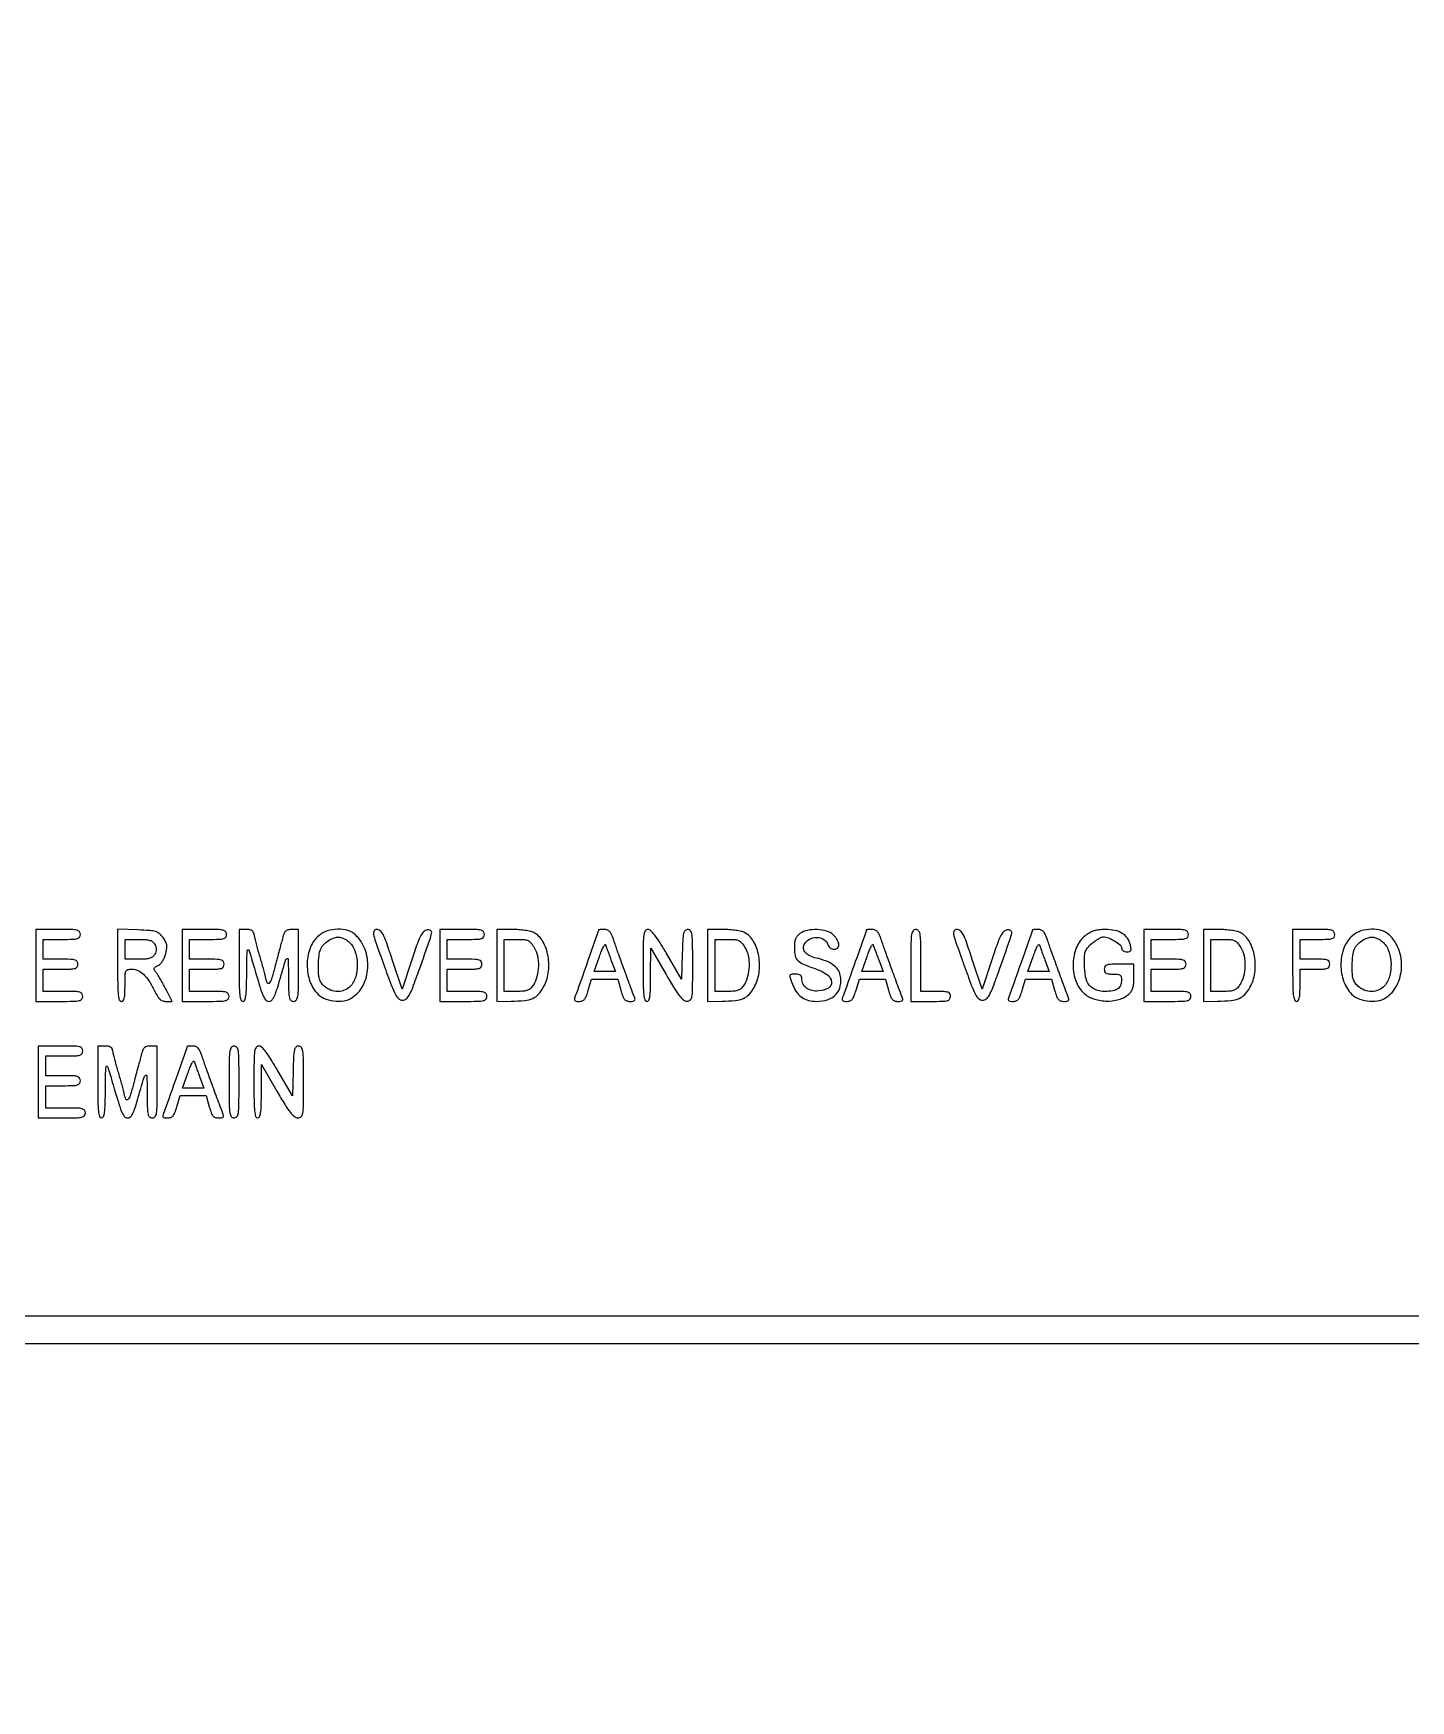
# Model space of a CAD drawing. Extents: x 0 to 1066, y 0 to 761.
# Drawn here: x 823 to 870, y 0 to 56.9 of the extents above; entities that cross this region are included whole.
import ezdxf

# ---------------------------------------------------------------- set-up
doc = ezdxf.new("R2010")
doc.units = 0
doc.header["$MEASUREMENT"] = 0

msp = doc.modelspace()

# ---------------------------------------------------------------- linework, layer by layer
for points in [[(183.390323, 95.266879, 0.000001), (192.989143, 95.254457, 0.000118)], [(479.458836, 95.240684, -0.000004), (502.524384, 95.211821, -0.198594)], [(710.559243, 95.267872, -0.000023), (733.258836, 95.240684, -0.000004), (756.324384, 95.211821, -0.198594)], [(416.092229, 95.24091, -0.000004), (439.072908, 95.212432, -0.198597)], [(542.992229, 95.24091, -0.000004), (565.972908, 95.212432, -0.198597)], [(606.442229, 95.24091, -0.000004), (629.422908, 95.212432, -0.198597)], [(669.892229, 95.24091, -0.000004), (692.872908, 95.212432, -0.198597)]]:
    msp.add_lwpolyline(points, format="xyb")
for points in [[(409.06215, 749.15415), (40.8618, 749.132981), (40.8618, 380.65769), (40.8618, 12.1824), (501.2973, 12.1824), (961.7328, 12.1824), (961.7328, 380.646631), (961.7328, 749.110861), (961.41555, 749.1633, 0.040886), (961.153339, 749.184871, 0.000002), (934.190609, 749.194398, 0.000089), (904.448031, 749.199508, 0.000054), (869.1804, 749.195529, -0.000029), (813.61687, 749.186499, -0.000004), (696.10453, 749.175037, -0.000004), (556.774728, 749.163736, -0.000004)], [(823.0734, 25.0839), (823.0734, 23.8572), (823.8771, 23.8572, 0.004147), (824.367809, 23.86127, 0.047763), (824.559188, 23.882803, 0.16431), (824.646594, 23.934393, 0.179874), (824.6808, 24.0264, 0.157888), (824.65126, 24.117616, 0.176663), (824.57505, 24.169162, 0.055952), (824.410178, 24.191253, 0.005351), (824.004, 24.1956), (823.3272, 24.1956), (823.3272, 24.5763), (823.3272, 24.957), (823.9194, 24.957, 0.006583), (824.269292, 24.961607, 0.063075), (824.416425, 24.984193, 0.183695), (824.48527, 25.035626, 0.142406), (824.5116, 25.1262, 0.142406), (824.48527, 25.216774, 0.183695), (824.416425, 25.268207, 0.063075), (824.269292, 25.290793, 0.006583), (823.9194, 25.2954), (823.3272, 25.2954), (823.3272, 25.6338), (823.3272, 25.9722), (823.9617, 25.9722, 0.005909), (824.339726, 25.976667, 0.059311), (824.495738, 25.99899, 0.180365), (824.568256, 26.050488, 0.150217), (824.5962, 26.1414, 0.17273), (824.563527, 26.233157, 0.168559), (824.479875, 26.28475, 0.050222), (824.297322, 26.306449, 0.004487), (823.8348, 26.3106), (823.0734, 26.3106)], [(825.8652, 25.087321, 0.003202), (825.869526, 24.411813, 0.022501), (825.888532, 24.08337, 0.049121), (825.92443, 23.907147, 0.329081), (825.9921, 23.8572, 0.232029), (826.053837, 23.88748, 0.108427), (826.092969, 23.97, 0.047315), (826.113701, 24.125857, 0.00942), (826.119, 24.4071, -0.00595), (826.123307, 24.769065, -0.096871), (826.149344, 24.887198, -0.238613), (826.21401, 24.940815, -0.056005), (826.358053, 24.957, -0.111153), (826.559505, 24.911656, -0.081177), (826.74882, 24.780801, -0.058854), (826.93451, 24.554171, -0.025924), (827.126372, 24.21675, 0.021841), (827.226116, 24.037953, 0.069009), (827.31327, 23.932427, 0.100305), (827.405778, 23.876632, 0.085906), (827.518045, 23.8572), (827.72925, 23.8572), (827.523073, 24.25905, 0.006834), (827.435006, 24.425072, 0.006481), (827.340898, 24.591612, 0.006451), (827.253851, 24.73676, 0.022591), (827.192427, 24.826875, -0.02569), (827.125848, 24.925864, -0.192002), (827.116929, 24.980664, -0.198014), (827.148263, 25.02559, -0.027525), (827.249128, 25.082775, 0.089041), (827.327081, 25.140614, 0.046566), (827.401598, 25.236276, 0.042448), (827.464834, 25.356602, 0.038847), (827.509064, 25.489463, 0.026721), (827.543034, 25.665822, 0.076578), (827.541042, 25.790241, 0.082928), (827.502016, 25.902584, 0.035157), (827.415672, 26.037262, 0.057331), (827.293102, 26.16754, 0.10358), (827.164717, 26.236832, 0.055706), (826.969585, 26.271774, 0.007564), (826.554358, 26.292871), (825.8652, 26.317443)], [(828.0648, 25.0839), (828.0648, 23.8572), (828.8685, 23.8572, 0.004147), (829.359209, 23.86127, 0.047763), (829.550588, 23.882803, 0.16431), (829.637994, 23.934393, 0.179874), (829.6722, 24.0264, 0.157888), (829.64266, 24.117616, 0.176663), (829.56645, 24.169162, 0.055952), (829.401578, 24.191253, 0.005351), (828.9954, 24.1956), (828.3186, 24.1956), (828.3186, 24.5763), (828.3186, 24.957), (828.9108, 24.957, 0.006583), (829.260692, 24.961607, 0.063075), (829.407825, 24.984193, 0.183695), (829.47667, 25.035626, 0.142406), (829.503, 25.1262, 0.142406), (829.47667, 25.216774, 0.183695), (829.407825, 25.268207, 0.063075), (829.260692, 25.290793, 0.006583), (828.9108, 25.2954), (828.3186, 25.2954), (828.3186, 25.6338), (828.3186, 25.9722), (828.9531, 25.9722, 0.005909), (829.331126, 25.976667, 0.059311), (829.487138, 25.99899, 0.180365), (829.559656, 26.050488, 0.150217), (829.5876, 26.1414, 0.17273), (829.554927, 26.233157, 0.168559), (829.471275, 26.28475, 0.050222), (829.288722, 26.306449, 0.004487), (828.8262, 26.3106), (828.0648, 26.3106)], [(830.0106, 25.0839, 0.003213), (830.014928, 24.410379, 0.022561), (830.033938, 24.0828, 0.049302), (830.069853, 23.907077, 0.328801), (830.1375, 23.8572, 0.305395), (830.203734, 23.901816, 0.062503), (830.242002, 24.045464, 0.027449), (830.26381, 24.31536, 0.004264), (830.273037, 24.85125, -0.002416), (830.280385, 25.394722, -0.029471), (830.296446, 25.602143, -0.603012), (830.328212, 25.613714, -0.138127), (830.368691, 25.5492, 0.001112), (830.702207, 24.423584, 0.020238), (830.823804, 24.069451, 0.077221), (830.916019, 23.910377, 0.226588), (831.027337, 23.8572, 0.178321), (831.115545, 23.889692, 0.090477), (831.191367, 23.982602, 0.045479), (831.268022, 24.15748, 0.010027), (831.365609, 24.47055, -0.001209), (831.591905, 25.244315, -0.180504), (831.646726, 25.317317, -0.586533), (831.687768, 25.295353, -0.002598), (831.695921, 24.68205, 0.004063), (831.704082, 24.17901, 0.046466), (831.727247, 23.982291, 0.159576), (831.779538, 23.892336, 0.183972), (831.8718, 23.8572, 0.240299), (831.966122, 23.905309, 0.123223), (832.016933, 24.031687, 0.031956), (832.037411, 24.311038, 0.002322), (832.041, 25.0839), (832.041, 26.3106), (831.806435, 26.3106, 0.057703), (831.676347, 26.295537, 0.150789), (831.596017, 26.248484, 0.102355), (831.538077, 26.151296, 0.018959), (831.47708, 25.95105, 0.000085), (831.430337, 25.773626, 0.000034), (831.36605, 25.529372, 0.000033), (831.296616, 25.26542, 0.000041), (831.232214, 25.02045, -0.009374), (831.118779, 24.619552, -0.115475), (831.039791, 24.483001, -0.538762), (830.972854, 24.494623, -0.053672), (830.914197, 24.68205, 0.012912), (830.887067, 24.802309, 0.003926), (830.839847, 24.983041, 0.003928), (830.783736, 25.184794, 0.004276), (830.725978, 25.38, -0.00492), (830.668494, 25.575206, -0.004529), (830.613202, 25.776959, -0.004526), (830.567171, 25.957701, -0.014927), (830.541481, 26.07795, 0.043617), (830.508578, 26.197863, 0.134321), (830.459998, 26.265621, 0.130778), (830.382829, 26.300234, 0.040414), (830.254798, 26.3106), (830.0106, 26.3106)], [(832.732603, 26.098573, 0.123885), (832.449412, 25.705877, 0.085485), (832.335837, 25.166957, 0.082885), (832.408308, 24.604936, 0.104562), (832.660039, 24.146326, 0.111799), (832.898009, 23.969975, 0.06908), (833.234408, 23.874281, 0.069045), (833.584365, 23.873815, 0.111332), (833.862282, 23.977881, 0.131426), (834.243039, 24.40386, 0.103697), (834.403454, 25.003511, 0.101152), (834.31079, 25.629853, 0.118621), (833.980171, 26.129419, 0.118666), (833.720435, 26.276001, 0.075716), (833.374756, 26.319938, 0.073305), (833.019741, 26.258607, 0.095814)], [(834.95006, 25.10505, 0.003393), (835.213269, 24.390187, 0.031784), (835.347864, 24.091305, 0.088186), (835.458921, 23.948971, 0.185146), (835.587942, 23.8995, 0.171713), (835.714048, 23.944124, 0.097838), (835.818869, 24.069708, 0.035907), (835.939775, 24.334253, 0.004013), (836.166304, 24.957, 0.000902), (836.520612, 25.961658, 0.03521), (836.58298, 26.189796, 0.313686), (836.54654, 26.273301, 0.175088), (836.432983, 26.296882, 0.158568), (836.312143, 26.237547, 0.080982), (836.210365, 26.100342, 0.034439), (836.095542, 25.834535, 0.004852), (835.902455, 25.269366), (835.571966, 24.270432), (835.236971, 25.290516, 0.004319), (835.037281, 25.881321, 0.035828), (834.925519, 26.141155, 0.094668), (834.826992, 26.266389, 0.180786), (834.708713, 26.3106, 0.252582), (834.619296, 26.262352, 0.197186), (834.597918, 26.152257, 0.035219), (834.668213, 25.896269, 0.0019)], [(836.8632, 25.0839), (836.8632, 23.8572), (837.6669, 23.8572, 0.004147), (838.157609, 23.86127, 0.047763), (838.348988, 23.882803, 0.16431), (838.436394, 23.934393, 0.179874), (838.4706, 24.0264, 0.157888), (838.44106, 24.117616, 0.176663), (838.36485, 24.169162, 0.055952), (838.199978, 24.191253, 0.005351), (837.7938, 24.1956), (837.117, 24.1956), (837.117, 24.5763), (837.117, 24.957), (837.7092, 24.957, 0.006583), (838.059092, 24.961607, 0.063075), (838.206225, 24.984193, 0.183695), (838.27507, 25.035626, 0.142406), (838.3014, 25.1262, 0.142406), (838.27507, 25.216774, 0.183695), (838.206225, 25.268207, 0.063075), (838.059092, 25.290793, 0.006583), (837.7092, 25.2954), (837.117, 25.2954), (837.117, 25.6338), (837.117, 25.9722), (837.7515, 25.9722, 0.005909), (838.129526, 25.976667, 0.059311), (838.285538, 25.99899, 0.180365), (838.358056, 26.050488, 0.150217), (838.386, 26.1414, 0.17273), (838.353327, 26.233157, 0.168559), (838.269675, 26.28475, 0.050222), (838.087122, 26.306449, 0.004487), (837.6246, 26.3106), (836.8632, 26.3106)], [(838.809, 25.0839), (838.809, 23.8572), (839.29545, 23.865633, 0.018847), (839.75842, 23.891133, 0.076273), (840.031829, 23.959481, 0.107083), (840.223018, 24.093269, 0.057946), (840.393222, 24.326164, 0.09461), (840.564213, 24.830818, 0.077415), (840.554801, 25.401431, 0.083451), (840.379167, 25.901865, 0.148656), (840.068984, 26.203603, 0.065462), (839.95664, 26.244066, 0.01784), (839.770659, 26.277774, 0.017725), (839.555031, 26.301191, 0.017594), (839.33775, 26.309353), (838.809, 26.3106)], [(842.277595, 26.28945, -0.084799), (842.271091, 26.251434, -0.000052), (841.90512, 25.212662, -0.000388), (841.569576, 24.262928, -0.009822), (841.472575, 24.00525, 0.060048), (841.452983, 23.931519, 0.230938), (841.467232, 23.887662, 0.170663), (841.515325, 23.863554, 0.031659), (841.615579, 23.8572, 0.086283), (841.723694, 23.875997, 0.134827), (841.800523, 23.929959, 0.082591), (841.862596, 24.03697, 0.018432), (841.930068, 24.2379), (842.042476, 24.6186), (842.487443, 24.6186), (842.932411, 24.6186), (843.039, 24.2379, 0.017944), (843.104385, 24.03299, 0.087286), (843.164612, 23.927531, 0.141822), (843.241834, 23.875152, 0.078722), (843.355146, 23.8572, 0.029308), (843.460292, 23.863368, 0.166988), (843.510022, 23.887276, 0.236769), (843.524864, 23.931066, 0.061225), (843.50509, 24.00525, -0.006965), (843.382801, 24.321606, -0.001209), (843.161545, 24.92304, -0.001323), (842.941817, 25.529787, -0.005089), (842.810052, 25.90875, 0.017403), (842.731281, 26.1185, 0.074917), (842.662522, 26.232275, 0.125362), (842.582816, 26.290172, 0.094981), (842.476249, 26.3106, 0.00999), (842.400084, 26.309078, 0.016528), (842.335952, 26.304387, 0.010464), (842.284848, 26.297862, 0.371455)], [(843.8004, 25.0839, 0.003213), (843.804728, 24.410379, 0.022561), (843.823738, 24.0828, 0.049302), (843.859653, 23.907077, 0.328801), (843.9273, 23.8572, 0.295501), (843.992672, 23.899531, 0.070336), (844.030406, 24.030231, 0.029944), (844.05044, 24.277794, 0.004715), (844.056037, 24.76665), (844.057874, 25.6761), (844.584787, 24.769957, 0.006242), (844.864161, 24.303024, 0.029041), (845.043882, 24.045737, 0.052989), (845.181126, 23.905238, 0.170079), (845.30205, 23.860507, 0.199339), (845.410331, 23.903273, 0.163117), (845.468025, 24.014706, 0.036571), (845.489104, 24.273581, 0.002034), (845.4924, 25.0839, 0.002367), (845.488769, 25.851072, 0.031318), (845.468384, 26.133383, 0.117824), (845.418577, 26.262077, 0.246563), (845.32616, 26.3106, 0.195513), (845.235355, 26.273682, 0.145553), (845.182052, 26.178256, 0.043894), (845.154539, 25.971993, 0.004128), (845.13581, 25.460718), (845.1117, 24.610836), (844.618517, 25.460718, 0.007787), (844.378438, 25.859983, 0.025041), (844.201601, 26.11461, 0.035073), (844.063747, 26.269518, 0.195814), (843.962867, 26.3106, 0.254619), (843.872861, 26.261588, 0.110911), (843.824351, 26.129758, 0.030502), (843.804087, 25.843586, 0.002427)], [(846, 25.0839), (846, 23.8572), (846.48645, 23.865633, 0.018847), (846.94942, 23.891133, 0.076273), (847.222829, 23.959481, 0.107083), (847.414018, 24.093269, 0.057946), (847.584222, 24.326164, 0.09461), (847.755213, 24.830818, 0.077415), (847.745801, 25.401431, 0.083451), (847.570167, 25.901865, 0.148656), (847.259984, 26.203603, 0.065462), (847.14764, 26.244066, 0.01784), (846.961659, 26.277774, 0.017725), (846.746031, 26.301191, 0.017594), (846.52875, 26.309353), (846, 26.3106)], [(849.15135, 26.168944, 0.064007), (849.058552, 26.084732, 0.085808), (849.000751, 25.987165, 0.066535), (848.970234, 25.857274, 0.024477), (848.961, 25.668758, 0.055339), (848.989637, 25.410812, 0.149321), (849.079873, 25.252324, 0.090969), (849.273644, 25.126662, 0.013145), (849.715097, 24.956657, -0.070637), (850.089595, 24.760569, -0.215768), (850.229351, 24.517824, -0.299828), (850.121596, 24.313464, -0.104684), (849.787804, 24.21227, -0.073735), (849.561338, 24.226205, -0.104161), (849.377047, 24.307673, -0.119079), (849.257723, 24.446512, -0.118782), (849.2148, 24.624643, 0.082235), (849.202346, 24.699852, 0.147435), (849.166233, 24.750334, 0.119852), (849.102024, 24.778894, 0.045016), (849.0033, 24.7878, 0.028442), (848.848893, 24.77901, 0.327023), (848.806792, 24.740113, 0.139119), (848.813429, 24.660942, 0.005125), (848.923289, 24.378001, 0.065244), (849.052077, 24.148252, 0.088006), (849.225442, 23.985438, 0.085852), (849.44774, 23.889565, 0.059042), (849.720873, 23.8572, 0.079385), (850.110077, 23.919386, 0.130563), (850.387888, 24.100024, 0.137881), (850.530028, 24.386502, 0.093265), (850.530228, 24.753247, 0.114024), (850.446695, 24.944128, 0.079467), (850.27767, 25.108886, 0.063948), (850.028322, 25.2407, 0.038754), (849.707166, 25.333434, -0.060203), (849.490487, 25.406177, -0.103319), (849.339406, 25.521045, -0.141227), (849.275042, 25.659835, -0.162669), (849.299478, 25.803146, -0.149104), (849.473237, 25.976203, -0.123853), (849.727631, 26.038698, -0.133716), (849.966953, 25.9721, -0.183571), (850.104473, 25.798672, 0.153609), (850.186387, 25.682012, 0.157876), (850.319416, 25.634861, 0.194842), (850.435396, 25.678172, 0.210147), (850.4838, 25.788253, 0.093821), (850.470133, 25.860446, 0.037607), (850.426283, 25.95137, 0.035541), (850.362923, 26.044863, 0.037508), (850.287997, 26.126653, 0.118482), (850.06227, 26.255394, 0.061394), (849.739923, 26.307356, 0.060569), (849.407756, 26.279454, 0.10142)], [(851.414395, 26.28945, -0.084799), (851.407891, 26.251434, -0.000052), (851.04192, 25.212662, -0.000388), (850.706376, 24.262928, -0.009822), (850.609375, 24.00525, 0.060048), (850.589783, 23.931519, 0.230938), (850.604032, 23.887662, 0.170663), (850.652125, 23.863554, 0.031659), (850.752379, 23.8572, 0.086283), (850.860494, 23.875997, 0.134827), (850.937323, 23.929959, 0.082591), (850.999396, 24.03697, 0.018432), (851.066868, 24.2379), (851.179276, 24.6186), (851.624243, 24.6186), (852.069211, 24.6186), (852.1758, 24.2379, 0.017944), (852.241185, 24.03299, 0.087286), (852.301412, 23.927531, 0.141822), (852.378634, 23.875152, 0.078722), (852.491946, 23.8572, 0.029308), (852.597092, 23.863368, 0.166988), (852.646822, 23.887276, 0.236769), (852.661664, 23.931066, 0.061225), (852.64189, 24.00525, -0.006965), (852.519601, 24.321606, -0.001209), (852.298345, 24.92304, -0.001323), (852.078617, 25.529787, -0.005089), (851.946852, 25.90875, 0.017403), (851.868081, 26.1185, 0.074917), (851.799322, 26.232275, 0.125362), (851.719616, 26.290172, 0.094981), (851.613049, 26.3106, 0.00999), (851.536884, 26.309078, 0.016528), (851.472752, 26.304387, 0.010464), (851.421648, 26.297862, 0.371455)], [(852.9372, 25.0839), (852.9372, 23.8572), (853.614, 23.8572, 0.005351), (854.020178, 23.861547, 0.055952), (854.18505, 23.883637, 0.176663), (854.26126, 23.935184, 0.157888), (854.2908, 24.0264, 0.12648), (854.267732, 24.116132, 0.188641), (854.2062, 24.1674, 0.072107), (854.076898, 24.190633, 0.008455), (853.7832, 24.1956), (853.2756, 24.1956), (853.2756, 25.2531, 0.002827), (853.271869, 25.913059, 0.036854), (853.251066, 26.157262, 0.138781), (853.199806, 26.267732, 0.218517), (853.1064, 26.3106, 0.240299), (853.012078, 26.262491, 0.123223), (852.961267, 26.136112, 0.031956), (852.940789, 25.856762, 0.002322)], [(854.74646, 25.10505, 0.003393), (855.009669, 24.390187, 0.031784), (855.144264, 24.091305, 0.088186), (855.255321, 23.948971, 0.185146), (855.384342, 23.8995, 0.171713), (855.510448, 23.944124, 0.097838), (855.615269, 24.069708, 0.035907), (855.736175, 24.334253, 0.004013), (855.962704, 24.957, 0.000902), (856.317012, 25.961658, 0.03521), (856.37938, 26.189796, 0.313686), (856.34294, 26.273301, 0.175088), (856.229383, 26.296882, 0.158568), (856.108543, 26.237547, 0.080982), (856.006765, 26.100342, 0.034439), (855.891942, 25.834535, 0.004852), (855.698855, 25.269366), (855.368366, 24.270432), (855.033371, 25.290516, 0.004319), (854.833681, 25.881321, 0.035828), (854.721919, 26.141155, 0.094668), (854.623392, 26.266389, 0.180786), (854.505113, 26.3106, 0.252582), (854.415696, 26.262352, 0.197186), (854.394318, 26.152257, 0.035219), (854.464613, 25.896269, 0.0019)], [(857.082595, 26.28945, -0.084799), (857.076091, 26.251434, -0.000052), (856.71012, 25.212662, -0.000388), (856.374576, 24.262928, -0.009822), (856.277575, 24.00525, 0.060048), (856.257983, 23.931519, 0.230938), (856.272232, 23.887662, 0.170663), (856.320325, 23.863554, 0.031659), (856.420579, 23.8572, 0.086283), (856.528694, 23.875997, 0.134827), (856.605523, 23.929959, 0.082591), (856.667596, 24.03697, 0.018432), (856.735068, 24.2379), (856.847476, 24.6186), (857.292443, 24.6186), (857.737411, 24.6186), (857.844, 24.2379, 0.017944), (857.909385, 24.03299, 0.087286), (857.969612, 23.927531, 0.141822), (858.046834, 23.875152, 0.078722), (858.160146, 23.8572, 0.029308), (858.265292, 23.863368, 0.166988), (858.315022, 23.887276, 0.236769), (858.329864, 23.931066, 0.061225), (858.31009, 24.00525, -0.006965), (858.187801, 24.321606, -0.001209), (857.966545, 24.92304, -0.001323), (857.746817, 25.529787, -0.005089), (857.615052, 25.90875, 0.017403), (857.536281, 26.1185, 0.074917), (857.467522, 26.232275, 0.125362), (857.387816, 26.290172, 0.094981), (857.281249, 26.3106, 0.00999), (857.205084, 26.309078, 0.016528), (857.140952, 26.304387, 0.010464), (857.089848, 26.297862, 0.371455)], [(858.888928, 26.098743, 0.129246), (858.592805, 25.706097, 0.088626), (858.474613, 25.157792, 0.087215), (858.553165, 24.594133, 0.118789), (858.81996, 24.157931, 0.112618), (859.148424, 23.951494, 0.075265), (859.586535, 23.868795, 0.075304), (860.029252, 23.919485, 0.113008), (860.371123, 24.101566, 0.065979), (860.458955, 24.200789, 0.074329), (860.513672, 24.315691, 0.054743), (860.542567, 24.468684, 0.019325), (860.5512, 24.691973), (860.5512, 25.1262), (860.0436, 25.1262, 0.008455), (859.749902, 25.121233, 0.072107), (859.6206, 25.098, 0.188641), (859.559068, 25.046732, 0.12648), (859.536, 24.957, 0.087745), (859.550999, 24.872192, 0.177212), (859.594163, 24.821036, 0.10769), (859.677766, 24.794753, 0.022514), (859.8321, 24.7878, -0.021714), (859.994185, 24.780758, -0.124268), (860.074865, 24.752751, -0.187079), (860.115295, 24.696064, -0.062494), (860.1282, 24.59322, -0.091498), (860.094563, 24.410947, -0.148314), (859.998774, 24.287386, -0.113347), (859.828688, 24.217247, -0.041372), (859.56752, 24.1956, -0.086758), (859.244934, 24.251999, -0.145015), (859.024723, 24.413975, -0.116882), (858.898779, 24.699149, -0.045825), (858.8592, 25.130089, -0.015089), (858.867847, 25.416568, -0.073154), (858.901095, 25.575358, -0.095003), (858.974551, 25.697379, -0.035007), (859.119491, 25.83778, -0.021479), (859.228286, 25.921617, -0.024071), (859.339926, 25.992463, -0.024321), (859.439791, 26.043028, -0.105406), (859.504392, 26.0568, -0.095864), (859.681727, 26.022484, -0.042073), (859.896296, 25.914465, -0.039621), (860.078719, 25.781547, -0.218876), (860.1282, 25.673927, 0.137225), (860.141737, 25.625532, 0.104143), (860.179596, 25.585139, 0.087371), (860.237139, 25.558335, 0.065501), (860.306571, 25.5492, 0.051376), (860.399548, 25.558779, 0.224479), (860.442499, 25.591225, 0.158116), (860.45318, 25.653988, 0.023398), (860.428342, 25.78185, 0.090086), (860.326094, 26.01184, 0.105062), (860.153633, 26.176882, 0.089301), (859.90508, 26.274988, 0.048933), (859.5783, 26.307781, 0.02471), (859.358834, 26.297418, 0.049497), (859.188712, 26.263729, 0.05494), (859.040239, 26.200221, 0.038421)], [(860.8896, 25.0839), (860.8896, 23.8572), (861.6933, 23.8572, 0.004147), (862.184009, 23.86127, 0.047763), (862.375388, 23.882803, 0.16431), (862.462794, 23.934393, 0.179874), (862.497, 24.0264, 0.157888), (862.46746, 24.117616, 0.176663), (862.39125, 24.169162, 0.055952), (862.226378, 24.191253, 0.005351), (861.8202, 24.1956), (861.1434, 24.1956), (861.1434, 24.5763), (861.1434, 24.957), (861.7356, 24.957, 0.006583), (862.085492, 24.961607, 0.063075), (862.232625, 24.984193, 0.183695), (862.30147, 25.035626, 0.142406), (862.3278, 25.1262, 0.142406), (862.30147, 25.216774, 0.183695), (862.232625, 25.268207, 0.063075), (862.085492, 25.290793, 0.006583), (861.7356, 25.2954), (861.1434, 25.2954), (861.1434, 25.6338), (861.1434, 25.9722), (861.7779, 25.9722, 0.005909), (862.155926, 25.976667, 0.059311), (862.311938, 25.99899, 0.180365), (862.384456, 26.050488, 0.150217), (862.4124, 26.1414, 0.17273), (862.379727, 26.233157, 0.168559), (862.296075, 26.28475, 0.050222), (862.113522, 26.306449, 0.004487), (861.651, 26.3106), (860.8896, 26.3106)], [(862.92, 25.0839), (862.92, 23.8572), (863.40645, 23.865633, 0.018847), (863.86942, 23.891133, 0.076273), (864.142829, 23.959481, 0.107083), (864.334018, 24.093269, 0.057946), (864.504222, 24.326164, 0.09461), (864.675213, 24.830818, 0.077415), (864.665801, 25.401431, 0.083451), (864.490167, 25.901865, 0.148656), (864.179984, 26.203603, 0.065462), (864.06764, 26.244066, 0.01784), (863.881659, 26.277774, 0.017725), (863.666031, 26.301191, 0.017594), (863.44875, 26.309353), (862.92, 26.3106)], [(865.9656, 25.0839, 0.003213), (865.969928, 24.410379, 0.022561), (865.988938, 24.0828, 0.049302), (866.024853, 23.907077, 0.328801), (866.0925, 23.8572, 0.232029), (866.154237, 23.88748, 0.108427), (866.193369, 23.97, 0.047315), (866.214101, 24.125857, 0.00942), (866.2194, 24.4071), (866.2194, 24.957), (866.727, 24.957, 0.008455), (867.020698, 24.961967, 0.072107), (867.15, 24.9852, 0.188641), (867.211532, 25.036468, 0.12648), (867.2346, 25.1262, 0.12648), (867.211532, 25.215932, 0.188641), (867.15, 25.2672, 0.072107), (867.020698, 25.290433, 0.008455), (866.727, 25.2954), (866.2194, 25.2954), (866.2194, 25.6338), (866.2194, 25.9722), (866.8116, 25.9722, 0.006583), (867.161492, 25.976807, 0.063075), (867.308625, 25.999393, 0.183695), (867.37747, 26.050826, 0.142406), (867.4038, 26.1414, 0.165398), (867.372683, 26.232895, 0.1727), (867.292763, 26.284474, 0.052938), (867.119045, 26.306357, 0.004884), (866.6847, 26.3106), (865.9656, 26.3106)], [(868.010803, 26.098573, 0.123885), (867.727612, 25.705877, 0.085485), (867.614037, 25.166957, 0.082885), (867.686508, 24.604936, 0.104562), (867.938239, 24.146326, 0.111799), (868.176209, 23.969975, 0.06908), (868.512608, 23.874281, 0.069045), (868.862565, 23.873815, 0.111332), (869.140482, 23.977881, 0.131426), (869.521239, 24.40386, 0.103697), (869.681654, 25.003511, 0.101152), (869.58899, 25.629853, 0.118621), (869.258371, 26.129419, 0.118666), (868.998635, 26.276001, 0.075716), (868.652956, 26.319938, 0.073305), (868.297941, 26.258607, 0.095814)], [(827.1342, 25.803, -0.049536), (827.170362, 25.715626, -0.073486), (827.182453, 25.6338, -0.073486), (827.170362, 25.551974, -0.049536), (827.1342, 25.4646, -0.09537), (827.065305, 25.379675, -0.100861), (826.971066, 25.328433, -0.059921), (826.826032, 25.302448, -0.014397), (826.581323, 25.2954), (826.119, 25.2954), (826.119, 25.6338), (826.119, 25.9722), (826.581323, 25.9722, -0.014397), (826.826032, 25.965152, -0.059921), (826.971066, 25.939167, -0.100861), (827.065305, 25.887925, -0.09537)], [(833.711697, 25.926839, -0.143223), (833.939398, 25.642523, -0.079931), (834.04186, 25.207353, -0.077332), (834.003665, 24.746218, -0.11509), (833.822396, 24.38595, -0.119537), (833.633984, 24.246395, -0.098447), (833.388327, 24.195752, -0.09388), (833.131877, 24.242462, -0.097006), (832.913603, 24.379547, -0.056872), (832.812683, 24.49864, -0.080028), (832.754787, 24.624996, -0.054705), (832.726963, 24.796724, -0.014142), (832.720491, 25.077497, -0.025001), (832.739555, 25.422355, -0.075567), (832.798982, 25.649338, -0.098225), (832.912437, 25.814205, -0.062967), (833.0985, 25.954619, -0.051006), (833.263266, 26.027958, -0.090781), (833.409914, 26.047995, -0.090761), (833.554171, 26.014781, -0.050966)], [(840.083953, 25.69725, -0.090931), (840.196274, 25.415531, -0.056823), (840.226335, 25.060609, -0.056208), (840.175425, 24.702788, -0.081785), (840.04663, 24.411909, -0.053857), (839.953367, 24.298366, -0.102503), (839.854365, 24.234735, -0.073821), (839.716688, 24.204009, -0.018052), (839.48385, 24.1956), (839.0628, 24.1956), (839.0628, 25.0839), (839.0628, 25.9722), (839.487043, 25.9722, -0.017821), (839.737018, 25.963288, -0.090339), (839.871517, 25.928735, -0.111314), (839.971276, 25.852366, -0.033754)], [(842.703755, 25.27425), (842.853544, 24.8724), (842.491238, 24.8724), (842.128932, 24.8724), (842.306743, 25.386818, -0.011999), (842.377493, 25.576624, -0.026422), (842.442517, 25.717059, -0.047278), (842.492834, 25.793701, -0.601846), (842.51926, 25.788668, 0.009837), (842.541096, 25.722495, 0.001488), (842.587771, 25.591123, 0.001668), (842.643862, 25.436356, 0.001442)], [(847.274953, 25.69725, -0.090931), (847.387274, 25.415531, -0.056823), (847.417335, 25.060609, -0.056208), (847.366425, 24.702788, -0.081785), (847.23763, 24.411909, -0.053857), (847.144367, 24.298366, -0.102503), (847.045365, 24.234735, -0.073821), (846.907688, 24.204009, -0.018052), (846.67485, 24.1956), (846.2538, 24.1956), (846.2538, 25.0839), (846.2538, 25.9722), (846.678043, 25.9722, -0.017821), (846.928018, 25.963288, -0.090339), (847.062517, 25.928735, -0.111314), (847.162276, 25.852366, -0.033754)], [(851.840555, 25.27425), (851.990344, 24.8724), (851.628038, 24.8724), (851.265732, 24.8724), (851.443543, 25.386818, -0.011999), (851.514293, 25.576624, -0.026422), (851.579317, 25.717059, -0.047278), (851.629634, 25.793701, -0.601846), (851.65606, 25.788668, 0.009837), (851.677896, 25.722495, 0.001488), (851.724571, 25.591123, 0.001668), (851.780662, 25.436356, 0.001442)], [(857.508755, 25.27425), (857.658544, 24.8724), (857.296238, 24.8724), (856.933932, 24.8724), (857.111743, 25.386818, -0.011999), (857.182493, 25.576624, -0.026422), (857.247517, 25.717059, -0.047278), (857.297834, 25.793701, -0.601846), (857.32426, 25.788668, 0.009837), (857.346096, 25.722495, 0.001488), (857.392771, 25.591123, 0.001668), (857.448862, 25.436356, 0.001442)], [(864.194953, 25.69725, -0.090931), (864.307274, 25.415531, -0.056823), (864.337335, 25.060609, -0.056208), (864.286425, 24.702788, -0.081785), (864.15763, 24.411909, -0.053857), (864.064367, 24.298366, -0.102503), (863.965365, 24.234735, -0.073821), (863.827688, 24.204009, -0.018052), (863.59485, 24.1956), (863.1738, 24.1956), (863.1738, 25.0839), (863.1738, 25.9722), (863.598043, 25.9722, -0.017821), (863.848018, 25.963288, -0.090339), (863.982517, 25.928735, -0.111314), (864.082276, 25.852366, -0.033754)], [(868.989897, 25.926839, -0.143223), (869.217598, 25.642523, -0.079931), (869.32006, 25.207353, -0.077332), (869.281865, 24.746218, -0.11509), (869.100596, 24.38595, -0.119537), (868.912184, 24.246395, -0.098447), (868.666527, 24.195752, -0.09388), (868.410077, 24.242462, -0.097006), (868.191803, 24.379547, -0.056872), (868.090883, 24.49864, -0.080028), (868.032987, 24.624996, -0.054705), (868.005163, 24.796724, -0.014142), (867.998691, 25.077497, -0.025001), (868.017755, 25.422355, -0.075567), (868.077182, 25.649338, -0.098225), (868.190637, 25.814205, -0.062967), (868.3767, 25.954619, -0.051006), (868.541466, 26.027958, -0.090781), (868.688114, 26.047995, -0.090761), (868.832371, 26.014781, -0.050966)], [(823.158, 21.1077), (823.158, 19.881), (823.9617, 19.881, 0.004147), (824.452409, 19.88507, 0.047763), (824.643788, 19.906603, 0.16431), (824.731194, 19.958193, 0.179874), (824.7654, 20.0502, 0.157888), (824.73586, 20.141416, 0.176663), (824.65965, 20.192963, 0.055952), (824.494778, 20.215053, 0.005351), (824.0886, 20.2194), (823.4118, 20.2194), (823.4118, 20.6001), (823.4118, 20.9808), (824.004, 20.9808, 0.006583), (824.353892, 20.985407, 0.063075), (824.501025, 21.007993, 0.183695), (824.56987, 21.059426, 0.142406), (824.5962, 21.15, 0.142406), (824.56987, 21.240574, 0.183695), (824.501025, 21.292007, 0.063075), (824.353892, 21.314593, 0.006583), (824.004, 21.3192), (823.4118, 21.3192), (823.4118, 21.6576), (823.4118, 21.996), (824.0463, 21.996, 0.005909), (824.424326, 22.000467, 0.059311), (824.580338, 22.02279, 0.180365), (824.652856, 22.074288, 0.150217), (824.6808, 22.1652, 0.17273), (824.648127, 22.256957, 0.168559), (824.564475, 22.30855, 0.050222), (824.381922, 22.330249, 0.004487), (823.9194, 22.3344), (823.158, 22.3344)], [(825.1884, 21.1077, 0.003213), (825.192728, 20.434179, 0.022561), (825.211738, 20.1066, 0.049302), (825.247653, 19.930877, 0.328801), (825.3153, 19.881, 0.305395), (825.381534, 19.925616, 0.062503), (825.419802, 20.069264, 0.027449), (825.44161, 20.33916, 0.004264), (825.450837, 20.87505, -0.002416), (825.458185, 21.418522, -0.029471), (825.474246, 21.625943, -0.603012), (825.506012, 21.637514, -0.138127), (825.546491, 21.573, 0.001112), (825.880007, 20.447384, 0.020238), (826.001604, 20.093251, 0.077221), (826.093819, 19.934177, 0.226588), (826.205137, 19.881, 0.178321), (826.293345, 19.913492, 0.090477), (826.369167, 20.006402, 0.045479), (826.445822, 20.18128, 0.010027), (826.543409, 20.49435, -0.001209), (826.769705, 21.268115, -0.180504), (826.824526, 21.341117, -0.586533), (826.865568, 21.319153, -0.002598), (826.873721, 20.70585, 0.004063), (826.881882, 20.20281, 0.046466), (826.905047, 20.006091, 0.159576), (826.957338, 19.916136, 0.183972), (827.0496, 19.881, 0.240299), (827.143922, 19.929109, 0.123223), (827.194733, 20.055487, 0.031956), (827.215211, 20.334838, 0.002322), (827.2188, 21.1077), (827.2188, 22.3344), (826.984235, 22.3344, 0.057703), (826.854147, 22.319337, 0.150789), (826.773817, 22.272284, 0.102355), (826.715877, 22.175096, 0.018959), (826.65488, 21.97485, 0.000085), (826.608137, 21.797426, 0.000034), (826.54385, 21.553172, 0.000033), (826.474416, 21.28922, 0.000041), (826.410014, 21.04425, -0.009374), (826.296579, 20.643352, -0.115475), (826.217591, 20.506801, -0.538762), (826.150654, 20.518423, -0.053672), (826.091997, 20.70585, 0.012912), (826.064867, 20.826109, 0.003926), (826.017647, 21.006841, 0.003928), (825.961536, 21.208594, 0.004276), (825.903778, 21.4038, -0.00492), (825.846294, 21.599006, -0.004529), (825.791002, 21.800759, -0.004526), (825.744971, 21.981501, -0.014927), (825.719281, 22.10175, 0.043617), (825.686378, 22.221663, 0.134321), (825.637798, 22.289421, 0.130778), (825.560629, 22.324034, 0.040414), (825.432598, 22.3344), (825.1884, 22.3344)], [(828.233995, 22.31325, -0.084799), (828.227491, 22.275234, -0.000052), (827.86152, 21.236462, -0.000388), (827.525976, 20.286728, -0.009822), (827.428975, 20.02905, 0.060048), (827.409383, 19.955319, 0.230938), (827.423632, 19.911462, 0.170663), (827.471725, 19.887354, 0.031659), (827.571979, 19.881, 0.086283), (827.680094, 19.899797, 0.134827), (827.756923, 19.953759, 0.082591), (827.818996, 20.06077, 0.018432), (827.886468, 20.2617), (827.998876, 20.6424), (828.443843, 20.6424), (828.888811, 20.6424), (828.9954, 20.2617, 0.017944), (829.060785, 20.05679, 0.087286), (829.121012, 19.951331, 0.141822), (829.198234, 19.898952, 0.078722), (829.311546, 19.881, 0.029308), (829.416692, 19.887168, 0.166988), (829.466422, 19.911076, 0.236769), (829.481264, 19.954866, 0.061225), (829.46149, 20.02905, -0.006965), (829.339201, 20.345406, -0.001209), (829.117945, 20.94684, -0.001323), (828.898217, 21.553587, -0.005089), (828.766452, 21.93255, 0.017403), (828.687681, 22.1423, 0.074917), (828.618922, 22.256075, 0.125362), (828.539216, 22.313972, 0.094981), (828.432649, 22.3344, 0.00999), (828.356484, 22.332878, 0.016528), (828.292352, 22.328187, 0.010464), (828.241248, 22.321662, 0.371455)], [(829.6722, 21.1077, 0.002322), (829.675789, 20.334838, 0.031956), (829.696267, 20.055487, 0.123223), (829.747078, 19.929109, 0.240299), (829.8414, 19.881, 0.240299), (829.935722, 19.929109, 0.123223), (829.986533, 20.055487, 0.031956), (830.007011, 20.334838, 0.002322), (830.0106, 21.1077, 0.002322), (830.007011, 21.880562, 0.031956), (829.986533, 22.159912, 0.123223), (829.935722, 22.286291, 0.240299), (829.8414, 22.3344, 0.240299), (829.747078, 22.286291, 0.123223), (829.696267, 22.159912, 0.031956), (829.675789, 21.880562, 0.002322)], [(830.5182, 21.1077, 0.003213), (830.522528, 20.434179, 0.022561), (830.541538, 20.1066, 0.049302), (830.577453, 19.930877, 0.328801), (830.6451, 19.881, 0.295501), (830.710472, 19.923331, 0.070336), (830.748206, 20.054031, 0.029944), (830.76824, 20.301594, 0.004715), (830.773837, 20.79045), (830.775674, 21.6999), (831.302587, 20.793757, 0.006242), (831.581961, 20.326824, 0.029041), (831.761682, 20.069537, 0.052989), (831.898926, 19.929038, 0.170079), (832.01985, 19.884307, 0.199339), (832.128131, 19.927073, 0.163117), (832.185825, 20.038506, 0.036571), (832.206904, 20.297381, 0.002034), (832.2102, 21.1077, 0.002367), (832.206569, 21.874872, 0.031318), (832.186184, 22.157183, 0.117824), (832.136377, 22.285877, 0.246563), (832.04396, 22.3344, 0.195513), (831.953155, 22.297482, 0.145553), (831.899852, 22.202056, 0.043894), (831.872339, 21.995793, 0.004128), (831.85361, 21.484518), (831.8295, 20.634636), (831.336317, 21.484518, 0.007787), (831.096238, 21.883783, 0.025041), (830.919401, 22.13841, 0.035073), (830.781547, 22.293318, 0.195814), (830.680667, 22.3344, 0.254619), (830.590661, 22.285388, 0.110911), (830.542151, 22.153558, 0.030502), (830.521887, 21.867386, 0.002427)], [(828.660155, 21.29805), (828.809944, 20.8962), (828.447638, 20.8962), (828.085332, 20.8962), (828.263143, 21.410618, -0.011999), (828.333893, 21.600424, -0.026422), (828.398917, 21.740859, -0.047278), (828.449234, 21.817501, -0.601846), (828.47566, 21.812468, 0.009837), (828.497496, 21.746295, 0.001488), (828.544171, 21.614923, 0.001668), (828.600262, 21.460156, 0.001442)]]:
    msp.add_lwpolyline(points, format="xyb", close=True)
msp.add_lwpolyline([(960.8868, 114.1677), (960.8868, 13.113), (869.3496, 13.113), (777.8124, 13.113), (777.8124, 114.1677), (777.8124, 215.2224), (869.3496, 215.2224), (960.8868, 215.2224)], close=True)

doc.saveas('drawing.dxf')
